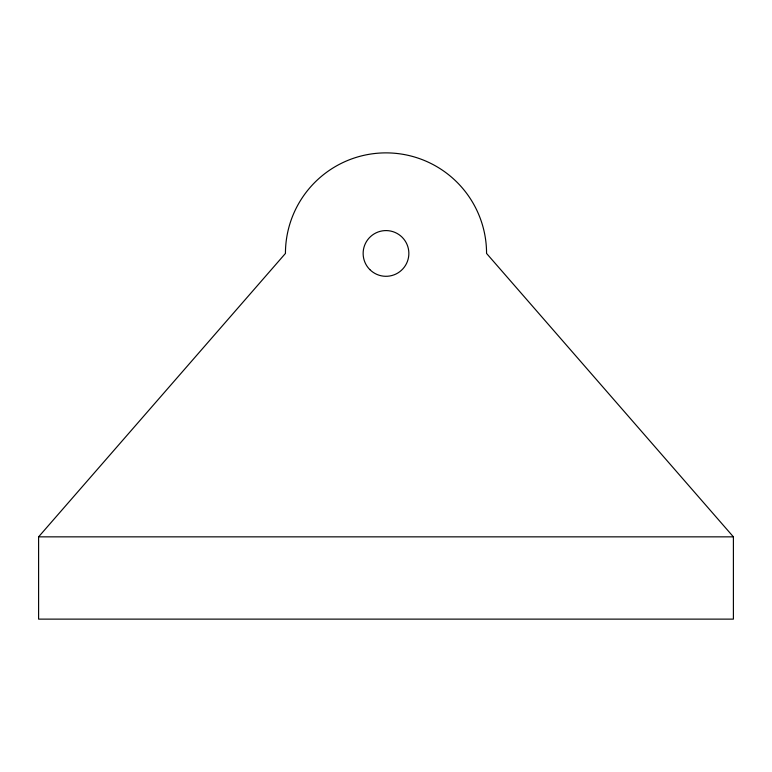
<?xml version="1.0" encoding="UTF-8"?>
<svg xmlns="http://www.w3.org/2000/svg" width="772" height="772" viewBox="0 0 772 772"><rect width="100%" height="100%" fill="white"/><g stroke="black" fill="none" stroke-linecap="round" stroke-linejoin="round"><path stroke-width="1.16" d="M38.6 536.849L285.437 253.438A100.563 100.563 0 0 1 386 152.875A100.563 100.563 0 0 1 486.563 253.438L733.4 536.849L733.4 619.125L38.6 619.125L38.6 536.849L733.4 536.849M369.836 269.602A22.851 22.851 0 0 0 408.079 259.353A22.851 22.851 0 0 0 380.085 231.359A22.851 22.851 0 0 0 369.836 269.602"/></g></svg>
